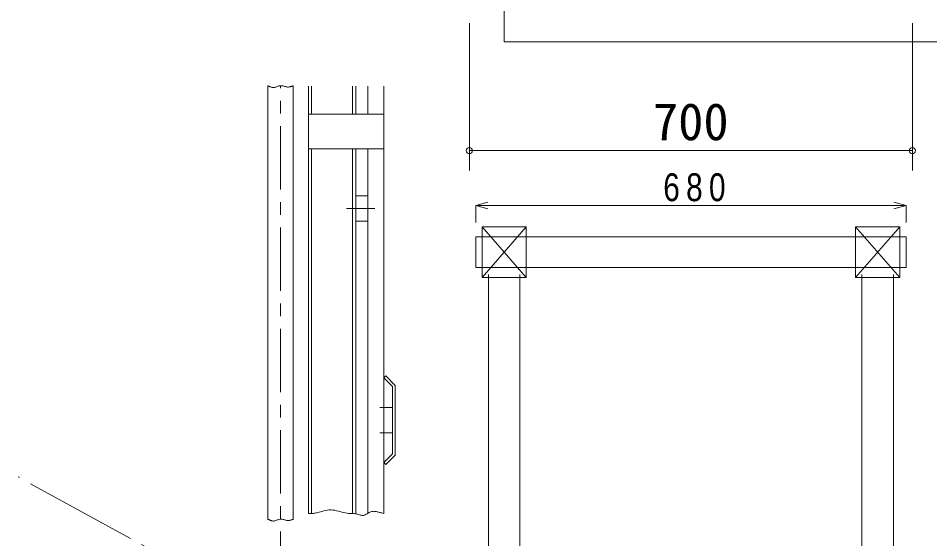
# Model space of a CAD drawing. Units: millimetres, scale not verified. Extents: x -4557 to 13863, y -3693 to 5631.
# Drawn here: x -1671 to -231, y 1408 to 2230 of the extents above; entities that cross this region are included whole.
import ezdxf
from ezdxf.enums import TextEntityAlignment as Align

# ---------------------------------------------------------------- set-up
doc = ezdxf.new("R2010")
doc.units = ezdxf.units.MM
doc.header["$LTSCALE"] = 20
doc.header["$PDMODE"] = 32
doc.header["$PDSIZE"] = 10
doc.linetypes.add('CHAIN1', pattern=[8, 5, -1, 1, -1])
doc.linetypes.add('DOUBLE_CHAIN2', pattern=[12.8, 9, -1, 0.6, -0.6, 0.6, -1])
for name, color, linetype, lineweight in [('0-0_0', 134, 'Continuous', 18), ('0-7_ﾗッｸ', 6, 'Continuous', 18), ('0-8_ﾚｰﾙ', 134, 'Continuous', 18), ('0-A_仮想線', 3, 'DOUBLE_CHAIN2', 18), ('0-D_外形線', 5, 'Continuous', 18), ('0-F_寸法線', 7, 'Continuous', 18), ('1-0_中心線', 1, 'CHAIN1', 18), ('1-3_補助線', 5, 'Continuous', 18)]:
    doc.layers.add(name, color=color, linetype=linetype, lineweight=lineweight)
doc.styles.add('HGPｺﾞｼｯｸE', font='')
doc.styles.add('ＭＳ ゴシック', font='')
doc.styles.get('HGPｺﾞｼｯｸE').set_extended_font_data('HGPｺﾞｼｯｸE')
doc.styles.get('ＭＳ ゴシック').set_extended_font_data('MS Gothic')

msp = doc.modelspace()

# ---------------------------------------------------------------- linework, layer by layer
at = {"layer": '0-0_0'}
msp.add_line((-1212.81, 2024.44), (-1212.81, 2078.78), dxfattribs=at)
at = {"layer": '0-0_0', "color": 7}
for p, q in [((-948.41, 1934.6), (-929.09, 1939.78)), ((-948.41, 1934.6), (-268.41, 1934.6)), ((-948.41, 1934.6), (-929.09, 1929.42)), ((-948.41, 1934.6), (-948.41, 1907.93)), ((-268.41, 1934.6), (-287.73, 1939.78)), ((-268.41, 1934.6), (-287.73, 1929.42)), ((-268.41, 1934.6), (-268.41, 1907.93))]:
    msp.add_line(p, q, dxfattribs=at)
at = {"layer": '0-7_ﾗッｸ'}
for p, q in [((-1118.81, 2123.05), (-1118.81, 2078.78)), ((-1093.81, 2123.05), (-1093.81, 2078.78)), ((-1118.81, 2024.44), (-1118.81, 1448.47)), ((-1093.81, 2024.44), (-1093.81, 1448.47))]:
    msp.add_line(p, q, dxfattribs=at)
at = {"layer": '0-8_ﾚｰﾙ'}
for p, q in [((-1212.81, 1448.47), (-1212.81, 2123.05)), ((-1207.81, 2078.78), (-1207.81, 2123.05)), ((-1142.81, 2078.78), (-1142.81, 2123.05)), ((-1137.81, 2078.78), (-1137.81, 2123.05)), ((-1207.81, 1448.47), (-1207.81, 2024.44)), ((-1142.81, 1448.47), (-1142.81, 2024.44)), ((-1137.81, 1448.47), (-1137.81, 2024.44)), ((-1118.81, 1950.1), (-1137.81, 1950.1)), ((-1118.81, 1910.1), (-1118.81, 1950.1)), ((-1118.81, 1910.1), (-1137.81, 1910.1))]:
    msp.add_line(p, q, dxfattribs=at)
at = {"layer": '0-A_仮想線'}
msp.add_line((-1269.58, 1285.56), (-1671.27, 1506.17), dxfattribs=at)
at = {"layer": '0-D_外形線', "color": 4, "lineweight": 9}
for p in [(-903.41, 2253.29), (-203.41, 2193.29)]:
    msp.add_line(p, (-903.41, 2193.29), dxfattribs=at)
at = {"layer": '0-D_外形線'}
for p, q in [((-1276.65, 1439.27), (-1276.65, 2123.84)), ((-1236.65, 1439.27), (-1236.65, 2123.84)), ((-1090.61, 1665.58), (-1093.79, 1662.4)), ((-1080.11, 1648.72), (-1093.79, 1662.4)), ((-1075.61, 1650.58), (-1090.61, 1665.58)), ((-1080.11, 1648.72), (-1080.11, 1542.44)), ((-1075.61, 1650.58), (-1075.61, 1540.58)), ((-1099.81, 1615.58), (-1080.11, 1615.58)), ((-1099.81, 1575.58), (-1080.11, 1575.58)), ((-1080.11, 1542.44), (-1093.79, 1528.76)), ((-1090.61, 1525.58), (-1093.79, 1528.76)), ((-1075.61, 1540.58), (-1090.61, 1525.58))]:
    msp.add_line(p, q, dxfattribs=at)
at = {"layer": '0-F_寸法線'}
for p, q in [((-958.41, 2222.67), (-958.41, 1990.2)), ((-258.41, 2222.67), (-258.41, 1990.2)), ((-258.41, 2021.45), (-958.41, 2021.45)), ((-895.91, 2021.45), (-320.91, 2021.45)), ((-938.41, 1900.98), (-868.41, 1820.98)), ((-938.41, 1820.98), (-868.41, 1900.98)), ((-348.41, 1900.98), (-278.41, 1820.98)), ((-348.41, 1820.98), (-278.41, 1900.98))]:
    msp.add_line(p, q, dxfattribs=at)
at = {"layer": '0-F_寸法線', "color": 5}
for p, q in [((-938.41, 1900.98), (-868.41, 1900.98)), ((-938.41, 1900.98), (-938.41, 1820.98)), ((-868.41, 1900.98), (-868.41, 1820.98)), ((-348.41, 1900.98), (-278.41, 1900.98)), ((-348.41, 1900.98), (-348.41, 1820.98)), ((-278.41, 1900.98), (-278.41, 1820.98)), ((-938.41, 1820.98), (-868.41, 1820.98)), ((-928.41, 1825.98), (-928.41, 895.98)), ((-878.41, 1825.98), (-878.41, 895.98)), ((-348.41, 1820.98), (-278.41, 1820.98)), ((-338.41, 1825.98), (-338.41, 895.98)), ((-288.41, 1825.98), (-288.41, 895.98))]:
    msp.add_line(p, q, dxfattribs=at)
at = {"layer": '0-F_寸法線', "color": 134}
for p, q in [((-948.41, 1885.28), (-948.41, 1836.68)), ((-948.41, 1836.68), (-268.41, 1836.68))]:
    msp.add_line(p, q, dxfattribs=at)
msp.add_lwpolyline([(-948.41, 1885.28), (-268.41, 1885.28), (-268.41, 1836.68)], dxfattribs=at)
at = {"layer": '0-F_寸法線'}
for p in [(-958.41, 2021.45), (-258.41, 2021.45)]:
    msp.add_point(p, dxfattribs=at)
at = {"layer": '1-0_中心線'}
for p, q in [((-1256.65, -2519.9), (-1256.65, 2123.84)), ((-1152.32, 1930.1), (-1107.58, 1930.1))]:
    msp.add_line(p, q, dxfattribs=at)
at = {"layer": '1-3_補助線', "color": 134}
for points in [[(-1276.65, 2123.84), (-1276.14, 2123.62), (-1275.93, 2123.53), (-1275.67, 2123.42), (-1275.36, 2123.28), (-1274.99, 2123.13), (-1274.58, 2122.95), (-1274.12, 2122.75), (-1273.6, 2122.53), (-1273.02, 2122.28), (-1272.39, 2122.01), (-1271.7, 2121.74), (-1270.96, 2121.49), (-1270.16, 2121.27), (-1269.3, 2121.11), (-1268.38, 2121.03), (-1267.41, 2121.05), (-1266.38, 2121.19), (-1265.29, 2121.45), (-1264.15, 2121.82), (-1262.97, 2122.25), (-1261.75, 2122.7), (-1260.5, 2123.14), (-1259.22, 2123.52), (-1257.94, 2123.8), (-1256.64, 2123.95), (-1255.34, 2123.94), (-1254.05, 2123.8), (-1252.77, 2123.55), (-1251.51, 2123.24), (-1250.28, 2122.89), (-1249.09, 2122.55), (-1247.95, 2122.25), (-1246.85, 2122.02), (-1245.82, 2121.89), (-1244.84, 2121.86), (-1243.92, 2121.9), (-1243.06, 2122.01), (-1242.26, 2122.16), (-1241.52, 2122.34)], [(-1241.52, 2122.34), (-1240.83, 2122.53), (-1240.2, 2122.73), (-1239.63, 2122.9), (-1239.12, 2123.06), (-1238.66, 2123.21), (-1238.26, 2123.33), (-1237.9, 2123.44), (-1237.6, 2123.54), (-1237.34, 2123.62), (-1236.65, 2123.84)], [(-1212.81, 2078.78), (-1093.81, 2078.78), (-1093.81, 2024.44), (-1212.81, 2024.44)], [(-1212.81, 1448.47), (-1212.53, 1448.47), (-1212.41, 1448.46), (-1212.25, 1448.46), (-1212.04, 1448.46), (-1211.75, 1448.45), (-1211.37, 1448.44), (-1210.89, 1448.43), (-1210.29, 1448.42), (-1209.57, 1448.41), (-1208.69, 1448.39), (-1207.66, 1448.39), (-1206.48, 1448.43), (-1205.13, 1448.51), (-1203.61, 1448.67), (-1201.93, 1448.92), (-1200.06, 1449.27), (-1198.02, 1449.74), (-1195.79, 1450.35), (-1193.4, 1451.05), (-1190.87, 1451.78), (-1188.22, 1452.49), (-1185.47, 1453.12), (-1182.65, 1453.62), (-1179.78, 1453.94), (-1176.88, 1454.02), (-1173.97, 1453.83), (-1171.07, 1453.4), (-1168.18, 1452.8), (-1165.32, 1452.08), (-1162.49, 1451.31), (-1159.71, 1450.54), (-1156.98, 1449.83), (-1154.31, 1449.25), (-1151.72, 1448.84), (-1149.22, 1448.57), (-1146.81, 1448.4), (-1144.5, 1448.3), (-1142.31, 1448.22), (-1140.25, 1448.12)], [(-1140.25, 1448.12), (-1138.32, 1447.97), (-1136.54, 1447.73), (-1134.91, 1447.37), (-1133.41, 1446.92), (-1132.01, 1446.44), (-1130.69, 1445.99), (-1129.41, 1445.6), (-1128.16, 1445.34), (-1126.9, 1445.25), (-1125.6, 1445.39), (-1124.26, 1445.78), (-1122.86, 1446.39), (-1121.42, 1447.16), (-1119.95, 1448.02), (-1118.47, 1448.91), (-1116.97, 1449.76), (-1115.48, 1450.53), (-1114, 1451.14), (-1112.53, 1451.56), (-1111.09, 1451.78), (-1109.68, 1451.85), (-1108.29, 1451.78), (-1106.93, 1451.61), (-1105.6, 1451.37), (-1104.3, 1451.08), (-1103.04, 1450.77), (-1101.81, 1450.46), (-1100.63, 1450.17), (-1099.51, 1449.89), (-1098.47, 1449.63), (-1097.51, 1449.39), (-1096.65, 1449.18), (-1095.91, 1448.99), (-1093.81, 1448.47)], [(-1276.65, 1439.27), (-1276.14, 1439.05), (-1275.93, 1438.96), (-1275.67, 1438.85), (-1275.36, 1438.72), (-1274.99, 1438.56), (-1274.58, 1438.38), (-1274.12, 1438.18), (-1273.6, 1437.96), (-1273.02, 1437.71), (-1272.39, 1437.45), (-1271.7, 1437.18), (-1270.96, 1436.92), (-1270.16, 1436.71), (-1269.3, 1436.55), (-1268.38, 1436.47), (-1267.41, 1436.48), (-1266.38, 1436.62), (-1265.29, 1436.89), (-1264.15, 1437.25), (-1262.97, 1437.68), (-1261.75, 1438.14), (-1260.5, 1438.57), (-1259.22, 1438.95), (-1257.94, 1439.24), (-1256.64, 1439.39), (-1255.34, 1439.38), (-1254.05, 1439.23), (-1252.77, 1438.99), (-1251.51, 1438.67), (-1250.28, 1438.33), (-1249.09, 1437.98), (-1247.95, 1437.68), (-1246.85, 1437.45), (-1245.82, 1437.32), (-1244.84, 1437.29), (-1243.92, 1437.33), (-1243.06, 1437.44), (-1242.26, 1437.59), (-1241.52, 1437.77)], [(-1241.52, 1437.77), (-1240.83, 1437.97), (-1240.2, 1438.16), (-1239.63, 1438.34), (-1239.12, 1438.5), (-1238.66, 1438.64), (-1238.26, 1438.77), (-1237.9, 1438.88), (-1237.6, 1438.97), (-1237.34, 1439.05), (-1236.65, 1439.27)]]:
    msp.add_lwpolyline(points, dxfattribs=at)

# ---------------------------------------------------------------- texts
at = {"layer": '0-0_0', "color": 7, "insert": (-652.03, 1940.99), "char_height": 43.99, "attachment_point": 7, "style": 'HGPｺﾞｼｯｸE'}
msp.add_mtext('\\T1.38;\\W0.8;680', dxfattribs=at)
at = {"layer": '0-F_寸法線', "style": 'ＭＳ ゴシック'}
msp.add_text('700', height=58.65, dxfattribs=at).set_placement((-668.41, 2020.33), align=Align.BOTTOM_LEFT)

doc.saveas('drawing.dxf')
